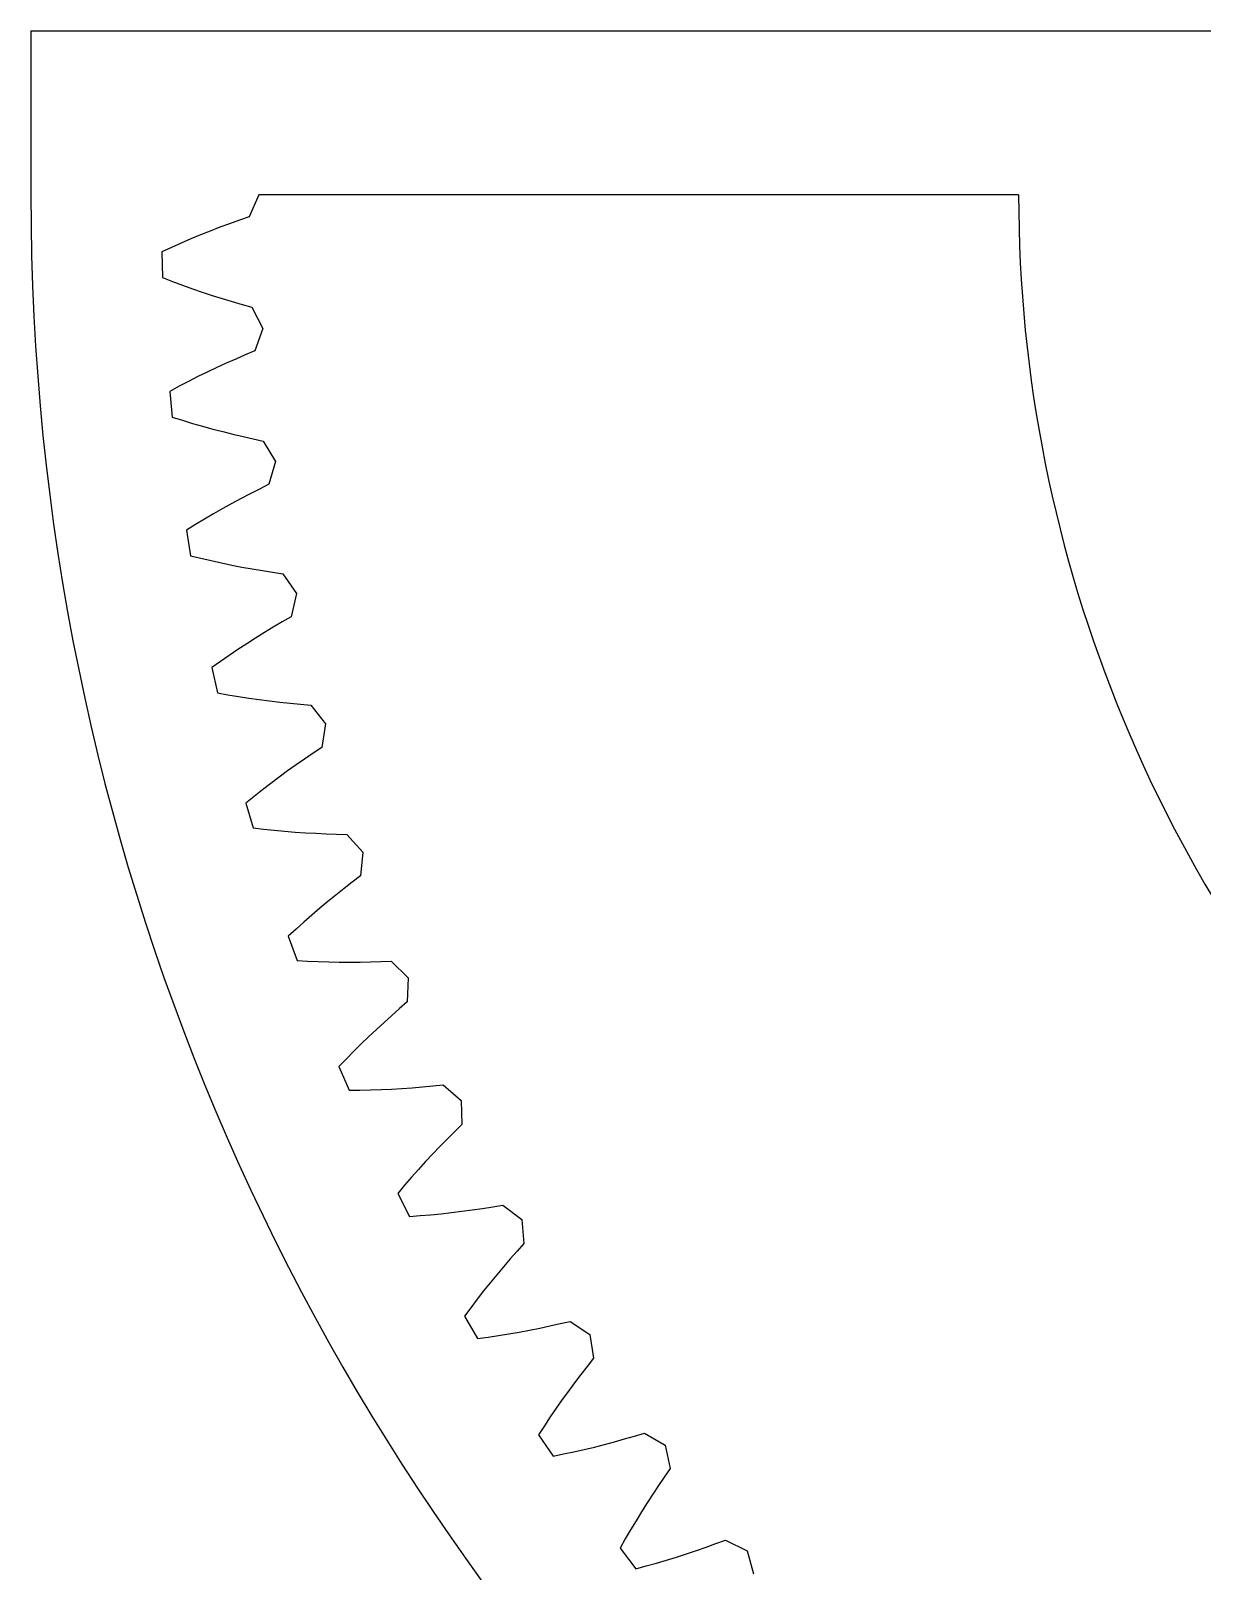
# Model space of a CAD drawing. Header units: millimetres. Extents: x -258 to 255, y -29 to 158.
# Drawn here: x -128 to -74.1, y 87.1 to 158 of the extents above; entities that cross this region are included whole.
import ezdxf

# ---------------------------------------------------------------- set-up
doc = ezdxf.new("R2010")
doc.units = ezdxf.units.MM
doc.linetypes.add('K5LT_BASIC', pattern=[0])
doc.layers.get('0').update_dxf_attribs({"lineweight": 25, "true_color": 0xffffff})
doc.layers.add('Системный слой', color=7, linetype='Continuous', true_color=0xffffff)

msp = doc.modelspace()

# ---------------------------------------------------------------- linework, layer by layer
at = {"color": 1, "true_color": 0xff0000}
for p, q in [((-128.029, 158.029), (-128.029, 150.471)), ((-128.029, 158.028), (-21.971, 158.028)), ((-117.529, 150.471), (-117.974, 149.466)), ((-117.529, 150.471), (-117.529, 150.471)), ((-118.87, 149.14), (-119.318, 148.975)), ((-118.422, 149.303), (-118.87, 149.14)), ((-117.974, 149.466), (-118.422, 149.303)), ((-120.659, 148.441), (-121.105, 148.25)), ((-120.212, 148.626), (-120.659, 148.441)), ((-119.765, 148.804), (-120.212, 148.626)), ((-119.318, 148.975), (-119.765, 148.804)), ((-121.55, 148.052), (-121.995, 147.847)), ((-121.995, 147.847), (-121.958, 146.656)), ((-121.105, 148.25), (-121.55, 148.052)), ((-121.958, 146.656), (-121.501, 146.48)), ((-121.501, 146.48), (-121.044, 146.31)), ((-121.044, 146.31), (-120.587, 146.147)), ((-120.587, 146.147), (-120.129, 145.99)), ((-120.129, 145.99), (-119.672, 145.841)), ((-119.672, 145.841), (-119.215, 145.698)), ((-119.215, 145.698), (-118.758, 145.562)), ((-118.758, 145.562), (-118.3, 145.427)), ((-118.3, 145.427), (-117.843, 145.292)), ((-117.843, 145.292), (-117.336, 144.317)), ((-117.336, 144.317), (-117.717, 143.287)), ((-117.336, 144.317), (-117.336, 144.317)), ((-119.027, 142.713), (-119.463, 142.514)), ((-118.591, 142.905), (-119.027, 142.713)), ((-118.154, 143.096), (-118.591, 142.905)), ((-117.717, 143.287), (-118.154, 143.096)), ((-120.332, 142.095), (-120.765, 141.876)), ((-119.898, 142.308), (-120.332, 142.095)), ((-119.463, 142.514), (-119.898, 142.308)), ((-121.197, 141.65), (-121.629, 141.419)), ((-121.629, 141.419), (-121.516, 140.232)), ((-120.765, 141.876), (-121.197, 141.65)), ((-121.516, 140.232), (-121.049, 140.085)), ((-121.049, 140.085), (-120.582, 139.944)), ((-120.582, 139.944), (-120.116, 139.81)), ((-120.116, 139.81), (-119.649, 139.682)), ((-119.649, 139.682), (-119.184, 139.562)), ((-119.184, 139.562), (-118.718, 139.448)), ((-118.718, 139.448), (-118.254, 139.341)), ((-118.254, 139.341), (-117.789, 139.235)), ((-117.789, 139.235), (-117.324, 139.129)), ((-117.324, 139.129), (-116.756, 138.188)), ((-116.756, 138.188), (-117.072, 137.136)), ((-116.756, 138.188), (-116.756, 138.188)), ((-117.072, 137.136), (-117.496, 136.918)), ((-118.344, 136.48), (-118.766, 136.254)), ((-117.92, 136.7), (-118.344, 136.48)), ((-117.496, 136.918), (-117.92, 136.7)), ((-119.607, 135.782), (-120.025, 135.536)), ((-119.187, 136.022), (-119.607, 135.782)), ((-118.766, 136.254), (-119.187, 136.022)), ((-120.443, 135.284), (-120.859, 135.026)), ((-120.859, 135.026), (-120.672, 133.848)), ((-120.025, 135.536), (-120.443, 135.284)), ((-120.672, 133.848), (-120.197, 133.731)), ((-120.197, 133.731), (-119.722, 133.62)), ((-119.722, 133.62), (-119.248, 133.515)), ((-119.248, 133.515), (-118.774, 133.417)), ((-118.774, 133.417), (-118.302, 133.326)), ((-118.302, 133.326), (-117.831, 133.241)), ((-117.831, 133.241), (-117.36, 133.164)), ((-117.36, 133.164), (-116.889, 133.087)), ((-116.889, 133.087), (-116.418, 133.011)), ((-116.418, 133.011), (-115.793, 132.108)), ((-115.793, 132.108), (-116.042, 131.037)), ((-115.793, 132.108), (-115.793, 132.108)), ((-116.452, 130.793), (-116.861, 130.549)), ((-116.042, 131.037), (-116.452, 130.793)), ((-117.677, 130.051), (-118.083, 129.793)), ((-117.27, 130.303), (-117.677, 130.051)), ((-116.861, 130.549), (-117.27, 130.303)), ((-118.889, 129.256), (-119.29, 128.978)), ((-118.487, 129.527), (-118.889, 129.256)), ((-118.083, 129.793), (-118.487, 129.527)), ((-119.29, 128.978), (-119.689, 128.693)), ((-119.689, 128.693), (-119.429, 127.53)), ((-119.429, 127.53), (-118.947, 127.443)), ((-118.947, 127.443), (-118.466, 127.362)), ((-118.466, 127.362), (-117.986, 127.287)), ((-117.986, 127.287), (-117.508, 127.219)), ((-117.508, 127.219), (-117.031, 127.158)), ((-117.031, 127.158), (-116.555, 127.103)), ((-116.555, 127.103), (-116.08, 127.055)), ((-116.08, 127.055), (-115.606, 127.008)), ((-115.606, 127.008), (-115.131, 126.962)), ((-115.131, 126.962), (-114.45, 126.099)), ((-114.45, 126.099), (-114.631, 125.016)), ((-114.45, 126.099), (-114.45, 126.099)), ((-114.631, 125.016), (-115.025, 124.746)), ((-115.811, 124.206), (-116.202, 123.929)), ((-115.418, 124.477), (-115.811, 124.206)), ((-115.025, 124.746), (-115.418, 124.477)), ((-116.59, 123.645), (-116.977, 123.355)), ((-116.202, 123.929), (-116.59, 123.645)), ((-117.361, 123.059), (-117.744, 122.756)), ((-116.977, 123.355), (-117.361, 123.059)), ((-117.744, 122.756), (-118.124, 122.447)), ((-118.124, 122.447), (-117.791, 121.302)), ((-117.791, 121.302), (-117.305, 121.246)), ((-117.305, 121.246), (-116.82, 121.195)), ((-116.82, 121.195), (-116.336, 121.151)), ((-116.336, 121.151), (-115.854, 121.113)), ((-115.854, 121.113), (-115.374, 121.081)), ((-115.374, 121.081), (-114.896, 121.057)), ((-114.896, 121.057), (-114.419, 121.039)), ((-114.419, 121.039), (-113.943, 121.022)), ((-113.943, 121.022), (-113.466, 121.005)), ((-113.466, 121.005), (-112.733, 120.187)), ((-112.733, 120.187), (-112.845, 119.094)), ((-112.733, 120.187), (-112.733, 120.187)), ((-113.221, 118.801), (-113.597, 118.507)), ((-112.845, 119.094), (-113.221, 118.801)), ((-114.344, 117.911), (-114.714, 117.604)), ((-113.972, 118.212), (-114.344, 117.911)), ((-113.597, 118.507), (-113.972, 118.212)), ((-115.082, 117.29), (-115.447, 116.97)), ((-114.714, 117.604), (-115.082, 117.29)), ((-115.809, 116.644), (-116.17, 116.312)), ((-115.447, 116.97), (-115.809, 116.644)), ((-116.17, 116.312), (-115.766, 115.19)), ((-115.766, 115.19), (-115.277, 115.164)), ((-115.277, 115.164), (-114.789, 115.144)), ((-114.789, 115.144), (-114.304, 115.13)), ((-114.304, 115.13), (-113.821, 115.122)), ((-113.821, 115.122), (-113.34, 115.121)), ((-113.34, 115.121), (-112.861, 115.127)), ((-112.861, 115.127), (-112.384, 115.139)), ((-112.384, 115.139), (-111.907, 115.152)), ((-111.907, 115.152), (-111.431, 115.165)), ((-111.431, 115.165), (-110.647, 114.395)), ((-110.647, 114.395), (-110.691, 113.297)), ((-110.647, 114.395), (-110.647, 114.395)), ((-111.048, 112.98), (-111.404, 112.664)), ((-110.691, 113.297), (-111.048, 112.98)), ((-111.76, 112.346), (-112.113, 112.022)), ((-111.404, 112.664), (-111.76, 112.346)), ((-112.463, 111.692), (-112.81, 111.355)), ((-112.113, 112.022), (-112.463, 111.692)), ((-113.154, 111.013), (-113.495, 110.665)), ((-112.81, 111.355), (-113.154, 111.013)), ((-113.495, 110.665), (-113.834, 110.311)), ((-113.834, 110.311), (-113.361, 109.217)), ((-111.415, 109.271), (-110.935, 109.301)), ((-110.935, 109.301), (-110.457, 109.336)), ((-110.457, 109.336), (-109.982, 109.378)), ((-109.982, 109.378), (-109.507, 109.421)), ((-109.507, 109.421), (-109.032, 109.464)), ((-109.032, 109.464), (-108.202, 108.745)), ((-113.361, 109.217), (-112.871, 109.221)), ((-112.871, 109.221), (-112.383, 109.232)), ((-112.383, 109.232), (-111.898, 109.249)), ((-111.898, 109.249), (-111.415, 109.271)), ((-108.202, 108.745), (-108.202, 108.745)), ((-108.202, 108.745), (-108.177, 107.646)), ((-108.513, 107.308), (-108.849, 106.969)), ((-108.177, 107.646), (-108.513, 107.308)), ((-109.184, 106.63), (-109.516, 106.284)), ((-108.849, 106.969), (-109.184, 106.63)), ((-109.844, 105.933), (-110.17, 105.575)), ((-109.516, 106.284), (-109.844, 105.933)), ((-110.492, 105.212), (-110.811, 104.843)), ((-110.17, 105.575), (-110.492, 105.212)), ((-110.811, 104.843), (-111.126, 104.469)), ((-111.126, 104.469), (-110.585, 103.407)), ((-108.647, 103.583), (-108.17, 103.642)), ((-108.17, 103.642), (-107.695, 103.708)), ((-107.695, 103.708), (-107.224, 103.779)), ((-107.224, 103.779), (-106.752, 103.852)), ((-106.752, 103.852), (-106.281, 103.925)), ((-106.281, 103.925), (-105.407, 103.259)), ((-110.585, 103.407), (-110.097, 103.442)), ((-110.097, 103.442), (-109.611, 103.483)), ((-109.611, 103.483), (-109.127, 103.53)), ((-109.127, 103.53), (-108.647, 103.583)), ((-105.407, 103.259), (-105.407, 103.259)), ((-105.407, 103.259), (-105.313, 102.164)), ((-105.627, 101.805), (-105.941, 101.447)), ((-105.313, 102.164), (-105.627, 101.805)), ((-106.254, 101.087), (-106.564, 100.721)), ((-105.941, 101.447), (-106.254, 101.087)), ((-106.87, 100.35), (-107.172, 99.973)), ((-106.564, 100.721), (-106.87, 100.35)), ((-107.47, 99.59), (-107.765, 99.202)), ((-107.172, 99.973), (-107.47, 99.59)), ((-107.765, 99.202), (-108.057, 98.808)), ((-108.057, 98.808), (-107.45, 97.782)), ((-106.482, 97.919), (-106.003, 97.997)), ((-106.003, 97.997), (-105.527, 98.08)), ((-105.527, 98.08), (-105.054, 98.169)), ((-105.054, 98.169), (-104.585, 98.264)), ((-104.585, 98.264), (-104.119, 98.365)), ((-104.119, 98.365), (-103.653, 98.467)), ((-103.653, 98.467), (-103.187, 98.57)), ((-103.187, 98.57), (-102.273, 97.96)), ((-102.273, 97.96), (-102.273, 97.96)), ((-102.273, 97.96), (-102.11, 96.873)), ((-107.45, 97.782), (-106.965, 97.848)), ((-106.965, 97.848), (-106.482, 97.919)), ((-102.11, 96.873), (-102.401, 96.495)), ((-102.692, 96.118), (-102.982, 95.739)), ((-102.401, 96.495), (-102.692, 96.118)), ((-103.268, 95.354), (-103.55, 94.965)), ((-102.982, 95.739), (-103.268, 95.354)), ((-103.828, 94.569), (-104.102, 94.168)), ((-103.55, 94.965), (-103.828, 94.569)), ((-104.372, 93.763), (-104.638, 93.351)), ((-104.102, 94.168), (-104.372, 93.763)), ((-104.638, 93.351), (-103.968, 92.365)), ((-101.601, 92.902), (-101.139, 93.026)), ((-101.139, 93.026), (-100.68, 93.157)), ((-100.68, 93.157), (-100.222, 93.288)), ((-100.222, 93.288), (-99.763, 93.419)), ((-99.763, 93.419), (-98.813, 92.868)), ((-103.968, 92.365), (-103.488, 92.462)), ((-103.488, 92.462), (-103.011, 92.563)), ((-103.011, 92.563), (-102.538, 92.671)), ((-102.538, 92.671), (-102.068, 92.783)), ((-102.068, 92.783), (-101.601, 92.902)), ((-98.813, 92.868), (-98.813, 92.868)), ((-98.813, 92.868), (-98.582, 91.794)), ((-98.582, 91.794), (-98.849, 91.398)), ((-99.115, 91.003), (-99.381, 90.607)), ((-98.849, 91.398), (-99.115, 91.003)), ((-99.642, 90.205), (-99.899, 89.798)), ((-99.381, 90.607), (-99.642, 90.205)), ((-99.899, 89.798), (-100.152, 89.386)), ((-100.4, 88.969), (-100.644, 88.547)), ((-100.152, 89.386), (-100.4, 88.969)), ((-100.644, 88.547), (-100.884, 88.12)), ((-100.884, 88.12), (-100.153, 87.178)), ((-97.825, 87.862), (-97.371, 88.015)), ((-97.371, 88.015), (-96.921, 88.174)), ((-96.921, 88.174), (-96.472, 88.334)), ((-96.472, 88.334), (-96.023, 88.494)), ((-96.023, 88.494), (-95.039, 88.003)), ((-95.039, 88.003), (-95.039, 88.003)), ((-95.039, 88.003), (-94.742, 86.946)), ((-100.153, 87.178), (-99.68, 87.304)), ((-99.68, 87.304), (-99.21, 87.436)), ((-99.21, 87.436), (-98.745, 87.572)), ((-98.745, 87.572), (-98.283, 87.715)), ((-98.283, 87.715), (-97.825, 87.862))]:
    msp.add_line(p, q, dxfattribs=at)
for radius, start, end in [(108.5, 180, 270), (63, 179.99316, 270.22578)]:
    msp.add_arc((-19.529, 150.471), radius, start, end, dxfattribs=at)
at = {"layer": 'Системный слой', "color": 1, "linetype": 'K5LT_BASIC', "true_color": 0xff0000}
msp.add_line((-82.529, 150.478), (-117.529, 150.471), dxfattribs=at)

doc.saveas('drawing.dxf')
